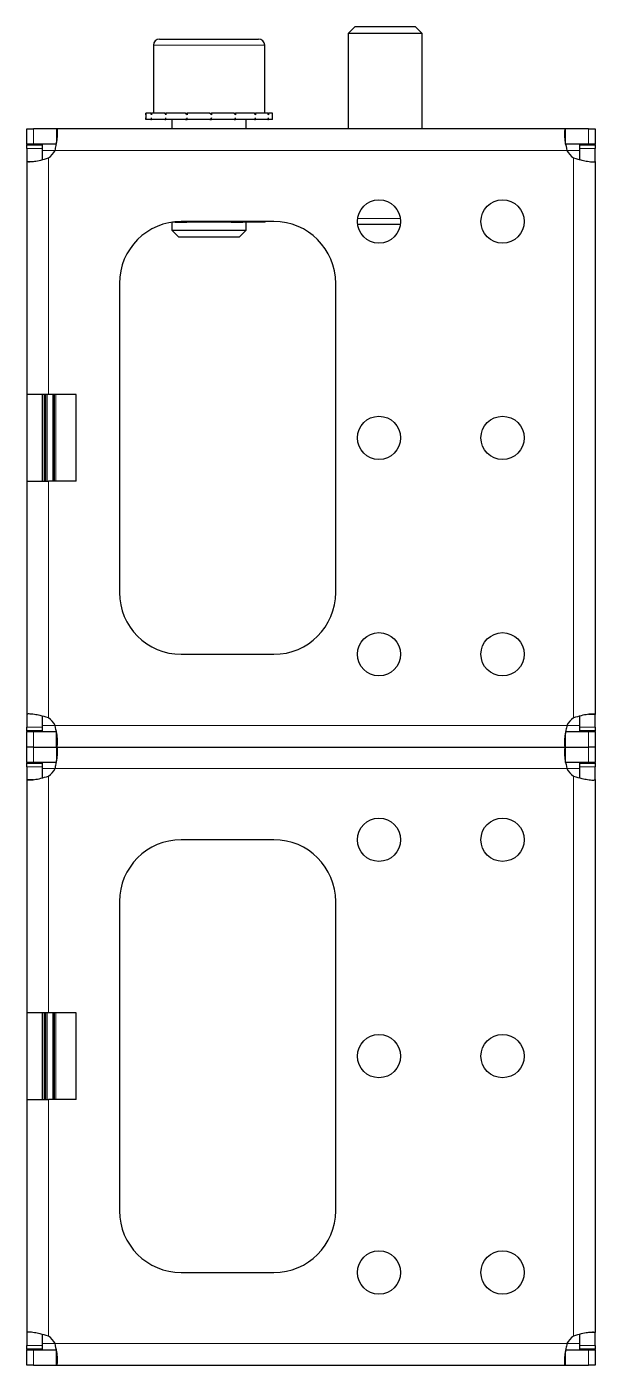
# Model space of a CAD drawing. Header units: millimetres. Extents: x 0 to 3457, y -608 to 599.
# Drawn here: x 3365.5 to 3457.5, y 289.4 to 505.9 of the extents above; entities that cross this region are included whole.
import ezdxf

# ---------------------------------------------------------------- set-up
doc = ezdxf.new("R2010")
doc.units = ezdxf.units.MM

msp = doc.modelspace()

# ---------------------------------------------------------------- linework, layer by layer
at = {"color": 7, "linetype": 'Continuous', "lineweight": 25}
for p, q in [((3418.53, 505.89), (3417.46, 504.82)), ((3417.46, 504.82), (3417.46, 489.39)), ((3429.46, 504.82), (3417.46, 504.82)), ((3428.38, 505.89), (3418.53, 505.89)), ((3429.46, 504.82), (3428.38, 505.89)), ((3429.46, 489.39), (3429.46, 504.82)), ((3385.96, 502.89), (3385.96, 491.89)), ((3386.96, 503.89), (3394.49, 503.89)), ((3394.49, 503.89), (3402.96, 503.89)), ((3403.96, 491.89), (3403.96, 502.89)), ((3384.71, 491.89), (3384.71, 490.89)), ((3384.71, 491.89), (3384.71, 491.64)), ((3385.54, 491.89), (3384.71, 491.89)), ((3384.71, 491.89), (3384.71, 491.89)), ((3385.54, 491.89), (3385.64, 491.89)), ((3385.64, 491.89), (3385.64, 491.64)), ((3387.81, 491.89), (3385.64, 491.89)), ((3387.81, 491.89), (3387.99, 491.89)), ((3387.99, 491.89), (3387.99, 491.64)), ((3391.16, 491.89), (3387.99, 491.89)), ((3391.16, 491.89), (3391.4, 491.89)), ((3391.4, 491.89), (3391.4, 491.64)), ((3395.1, 491.89), (3391.4, 491.89)), ((3395.1, 491.89), (3395.17, 491.89)), ((3395.3, 491.89), (3395.35, 491.89)), ((3395.35, 491.89), (3395.35, 491.64)), ((3399.01, 491.89), (3395.35, 491.89)), ((3399.01, 491.89), (3399.24, 491.89)), ((3399.24, 491.89), (3399.24, 491.64)), ((3402.3, 491.89), (3399.24, 491.89)), ((3402.3, 491.89), (3402.47, 491.89)), ((3402.47, 491.89), (3402.47, 491.64)), ((3404.48, 491.89), (3402.47, 491.89)), ((3404.48, 491.89), (3404.57, 491.89)), ((3404.57, 491.89), (3404.57, 491.64)), ((3405.21, 491.89), (3404.57, 491.89)), ((3405.21, 490.89), (3405.21, 491.89)), ((3365.46, 486.89), (3365.46, 489.39)), ((3365.46, 489.39), (3366.57, 489.39)), ((3370.29, 489.39), (3366.57, 489.39)), ((3452.62, 489.39), (3370.29, 489.39)), ((3370.29, 489.39), (3370.29, 487.18)), ((3384.71, 490.89), (3384.71, 491.14)), ((3385.54, 490.89), (3384.71, 490.89)), ((3384.71, 490.89), (3384.71, 490.89)), ((3385.54, 490.89), (3385.64, 490.89)), ((3385.64, 490.89), (3385.64, 491.14)), ((3387.81, 490.89), (3385.64, 490.89)), ((3387.81, 490.89), (3387.99, 490.89)), ((3387.99, 490.89), (3387.99, 491.14)), ((3391.16, 490.89), (3387.99, 490.89)), ((3388.96, 490.89), (3388.96, 489.39)), ((3391.16, 490.89), (3391.4, 490.89)), ((3391.4, 490.89), (3391.4, 491.14)), ((3395.1, 490.89), (3391.4, 490.89)), ((3395.1, 490.89), (3395.25, 490.89)), ((3395.25, 490.89), (3395.35, 490.89)), ((3395.35, 490.89), (3395.35, 491.14)), ((3399.01, 490.89), (3395.35, 490.89)), ((3399.01, 490.89), (3399.24, 490.89)), ((3399.24, 490.89), (3399.24, 491.14)), ((3402.3, 490.89), (3399.24, 490.89)), ((3400.96, 489.39), (3400.96, 490.89)), ((3402.3, 490.89), (3402.47, 490.89)), ((3402.47, 490.89), (3402.47, 491.14)), ((3404.48, 490.89), (3402.47, 490.89)), ((3404.48, 490.89), (3404.57, 490.89)), ((3404.57, 490.89), (3404.57, 491.14)), ((3405.21, 490.89), (3404.57, 490.89)), ((3452.62, 486.89), (3452.62, 489.39)), ((3456.34, 489.39), (3452.62, 489.39)), ((3456.34, 489.39), (3457.46, 489.39)), ((3457.46, 489.39), (3457.46, 486.89)), ((3366.57, 486.89), (3365.46, 486.89)), ((3365.46, 486.89), (3365.46, 486.79)), ((3365.46, 486.79), (3367.96, 486.79)), ((3365.46, 486.18), (3365.46, 486.79)), ((3365.46, 486.18), (3365.46, 484.12)), ((3370.29, 486.89), (3366.57, 486.89)), ((3367.96, 486.79), (3367.96, 486.18)), ((3367.96, 486.18), (3367.96, 484.36)), ((3456.34, 486.89), (3452.62, 486.89)), ((3454.96, 486.79), (3457.46, 486.79)), ((3454.96, 486.18), (3454.96, 486.79)), ((3454.96, 484.34), (3454.96, 486.18)), ((3457.46, 486.89), (3456.34, 486.89)), ((3457.46, 486.79), (3457.46, 486.89)), ((3457.46, 486.79), (3457.46, 486.18)), ((3457.46, 484.12), (3457.46, 486.18)), ((3365.46, 484.12), (3366.55, 484.12)), ((3365.46, 484.12), (3365.46, 446.39)), ((3457.46, 484.12), (3457.46, 394.67)), ((3388.96, 474.28), (3388.96, 472.97)), ((3389.48, 474.29), (3389.05, 474.29)), ((3389.48, 474.29), (3391.38, 474.29)), ((3405.46, 474.39), (3390.46, 474.39)), ((3391.93, 474.29), (3391.38, 474.29)), ((3397.98, 474.29), (3391.93, 474.29)), ((3398.53, 474.29), (3397.98, 474.29)), ((3398.53, 474.29), (3400.43, 474.29)), ((3403.69, 474.29), (3400.43, 474.29)), ((3400.96, 472.97), (3400.96, 474.29)), ((3403.69, 474.29), (3403.69, 474.39)), ((3403.79, 474.29), (3403.69, 474.29)), ((3403.81, 474.29), (3403.79, 474.29)), ((3403.79, 474.29), (3403.79, 474.29)), ((3388.96, 472.97), (3390.03, 471.89)), ((3388.96, 472.97), (3394.6, 472.97)), ((3394.6, 472.97), (3400.96, 472.97)), ((3399.88, 471.89), (3400.96, 472.97)), ((3425.92, 473.89), (3418.99, 473.89)), ((3390.03, 471.89), (3394.67, 471.89)), ((3394.67, 471.89), (3399.88, 471.89)), ((3380.46, 464.39), (3380.46, 414.39)), ((3415.46, 414.39), (3415.46, 464.39)), ((3368.96, 446.39), (3365.46, 446.39)), ((3365.46, 446.39), (3365.46, 432.39)), ((3367.96, 446.39), (3367.96, 432.39)), ((3373.46, 446.39), (3368.96, 446.39)), ((3373.46, 432.39), (3373.46, 446.39)), ((3365.46, 432.39), (3368.96, 432.39)), ((3365.46, 432.39), (3365.46, 394.67)), ((3373.46, 432.39), (3368.96, 432.39)), ((3390.46, 404.39), (3405.46, 404.39)), ((3365.46, 394.67), (3365.46, 392.6)), ((3367.96, 394.44), (3367.96, 392.6)), ((3454.96, 392.6), (3454.96, 394.42)), ((3457.46, 394.67), (3456.36, 394.67)), ((3457.46, 392.6), (3457.46, 394.67)), ((3365.46, 391.99), (3365.46, 392.6)), ((3367.96, 391.99), (3365.46, 391.99)), ((3365.46, 391.99), (3365.46, 391.89)), ((3365.46, 389.39), (3365.46, 391.89)), ((3365.46, 391.89), (3366.57, 391.89)), ((3366.57, 391.89), (3370.29, 391.89)), ((3367.96, 392.6), (3367.96, 391.99)), ((3370.29, 389.39), (3370.29, 391.89)), ((3452.62, 391.89), (3456.34, 391.89)), ((3454.96, 391.99), (3454.96, 392.6)), ((3457.46, 391.99), (3454.96, 391.99)), ((3456.34, 391.89), (3457.46, 391.89)), ((3457.46, 392.6), (3457.46, 391.99)), ((3457.46, 391.89), (3457.46, 391.99)), ((3457.46, 391.89), (3457.46, 389.39)), ((3452.62, 389.39), (3452.62, 391.61)), ((3366.57, 389.39), (3365.46, 389.39)), ((3365.46, 386.89), (3365.46, 389.39)), ((3366.57, 389.39), (3370.29, 389.39)), ((3370.29, 389.39), (3452.62, 389.39)), ((3370.29, 389.39), (3370.29, 387.18)), ((3452.62, 389.39), (3456.34, 389.39)), ((3452.62, 386.89), (3452.62, 389.39)), ((3457.46, 389.39), (3456.34, 389.39)), ((3457.46, 389.39), (3457.46, 386.89)), ((3366.57, 386.89), (3365.46, 386.89)), ((3365.46, 386.89), (3365.46, 386.79)), ((3365.46, 386.79), (3367.96, 386.79)), ((3365.46, 386.18), (3365.46, 386.79)), ((3365.46, 386.18), (3365.46, 384.12)), ((3370.29, 386.89), (3366.57, 386.89)), ((3367.96, 386.79), (3367.96, 386.18)), ((3367.96, 386.18), (3367.96, 384.36)), ((3456.34, 386.89), (3452.62, 386.89)), ((3454.96, 386.79), (3457.46, 386.79)), ((3454.96, 386.18), (3454.96, 386.79)), ((3454.96, 384.34), (3454.96, 386.18)), ((3457.46, 386.89), (3456.34, 386.89)), ((3457.46, 386.79), (3457.46, 386.89)), ((3457.46, 386.79), (3457.46, 386.18)), ((3457.46, 384.12), (3457.46, 386.18)), ((3365.46, 384.12), (3366.55, 384.12)), ((3365.46, 384.12), (3365.46, 346.39)), ((3457.46, 384.12), (3457.46, 294.67)), ((3405.46, 374.39), (3390.46, 374.39)), ((3380.46, 364.39), (3380.46, 314.39)), ((3415.46, 314.39), (3415.46, 364.39)), ((3368.96, 346.39), (3365.46, 346.39)), ((3365.46, 346.39), (3365.46, 332.39)), ((3367.96, 346.39), (3367.96, 332.39)), ((3373.46, 346.39), (3368.96, 346.39)), ((3373.46, 332.39), (3373.46, 346.39)), ((3365.46, 332.39), (3368.96, 332.39)), ((3365.46, 332.39), (3365.46, 294.67)), ((3373.46, 332.39), (3368.96, 332.39)), ((3390.46, 304.39), (3405.46, 304.39)), ((3365.46, 294.67), (3365.46, 292.6)), ((3457.46, 294.67), (3456.36, 294.67)), ((3457.46, 292.6), (3457.46, 294.67)), ((3365.46, 291.99), (3365.46, 292.6)), ((3367.96, 294.44), (3367.96, 292.6)), ((3367.96, 292.6), (3367.96, 291.99)), ((3454.96, 292.6), (3454.96, 294.42)), ((3454.96, 291.99), (3454.96, 292.6)), ((3457.46, 292.6), (3457.46, 291.99)), ((3367.96, 291.99), (3365.46, 291.99)), ((3365.46, 291.99), (3365.46, 291.89)), ((3365.46, 289.39), (3365.46, 291.89)), ((3365.46, 291.89), (3366.57, 291.89)), ((3366.57, 291.89), (3370.29, 291.89)), ((3370.29, 289.39), (3370.29, 291.89)), ((3452.62, 291.89), (3456.34, 291.89)), ((3452.62, 289.39), (3452.62, 291.61)), ((3457.46, 291.99), (3454.96, 291.99)), ((3456.34, 291.89), (3457.46, 291.89)), ((3457.46, 291.89), (3457.46, 291.99)), ((3457.46, 291.89), (3457.46, 289.39)), ((3366.57, 289.39), (3365.46, 289.39)), ((3366.57, 289.39), (3370.29, 289.39)), ((3370.29, 289.39), (3452.62, 289.39)), ((3452.62, 289.39), (3456.34, 289.39)), ((3457.46, 289.39), (3456.34, 289.39))]:
    msp.add_line(p, q, dxfattribs=at)
at = {"color": 8, "linetype": 'Continuous', "lineweight": 18}
for p, q in [((3394.43, 502.89), (3385.96, 502.89)), ((3403.96, 502.89), (3394.43, 502.89)), ((3366.57, 489.39), (3366.57, 486.89)), ((3456.34, 486.89), (3456.34, 489.39)), ((3367.96, 486.18), (3365.46, 486.18)), ((3367.96, 485.89), (3370.04, 485.89)), ((3370.04, 485.89), (3452.87, 485.89)), ((3452.87, 485.89), (3454.96, 485.89)), ((3457.46, 486.18), (3454.96, 486.18)), ((3368.96, 484.67), (3368.96, 446.39)), ((3453.96, 484.67), (3453.96, 394.11)), ((3391.38, 474.39), (3391.38, 474.29)), ((3391.93, 474.39), (3391.93, 474.29)), ((3397.98, 474.39), (3397.98, 474.29)), ((3398.53, 474.39), (3398.53, 474.29)), ((3418.99, 474.89), (3425.92, 474.89)), ((3368.26, 432.39), (3368.26, 446.39)), ((3368.46, 446.39), (3368.46, 432.39)), ((3368.57, 432.39), (3368.57, 446.39)), ((3368.77, 446.39), (3368.77, 432.39)), ((3369.65, 432.39), (3369.65, 446.39)), ((3369.85, 446.39), (3369.85, 432.39)), ((3369.95, 432.39), (3369.95, 446.39)), ((3370.15, 446.39), (3370.15, 432.39)), ((3368.96, 432.39), (3368.96, 394.11)), ((3365.46, 392.6), (3367.96, 392.6)), ((3366.57, 391.89), (3366.57, 389.39)), ((3370.04, 392.89), (3367.96, 392.89)), ((3370.04, 392.89), (3452.87, 392.89)), ((3454.96, 392.89), (3452.87, 392.89)), ((3454.96, 392.6), (3457.46, 392.6)), ((3456.34, 389.39), (3456.34, 391.89)), ((3366.57, 389.39), (3366.57, 386.89)), ((3456.34, 386.89), (3456.34, 389.39)), ((3367.96, 386.18), (3365.46, 386.18)), ((3367.96, 385.89), (3370.04, 385.89)), ((3370.04, 385.89), (3452.87, 385.89)), ((3452.87, 385.89), (3454.96, 385.89)), ((3457.46, 386.18), (3454.96, 386.18)), ((3368.96, 384.67), (3368.96, 346.39)), ((3453.96, 384.67), (3453.96, 294.11)), ((3368.26, 332.39), (3368.26, 346.39)), ((3368.46, 346.39), (3368.46, 332.39)), ((3368.57, 332.39), (3368.57, 346.39)), ((3368.77, 346.39), (3368.77, 332.39)), ((3369.65, 332.39), (3369.65, 346.39)), ((3369.85, 346.39), (3369.85, 332.39)), ((3369.95, 332.39), (3369.95, 346.39)), ((3370.15, 346.39), (3370.15, 332.39)), ((3368.96, 332.39), (3368.96, 294.11)), ((3365.46, 292.6), (3367.96, 292.6)), ((3370.04, 292.89), (3367.96, 292.89)), ((3370.04, 292.89), (3452.87, 292.89)), ((3454.96, 292.89), (3452.87, 292.89)), ((3454.96, 292.6), (3457.46, 292.6)), ((3366.57, 291.89), (3366.57, 289.39)), ((3456.34, 289.39), (3456.34, 291.89))]:
    msp.add_line(p, q, dxfattribs=at)
at = {"color": 7, "linetype": 'Continuous', "lineweight": 25}
for centre in [(3422.46, 474.39), (3442.46, 474.39), (3422.46, 439.39), (3442.46, 439.39), (3422.46, 404.39), (3442.46, 404.39), (3422.46, 374.39), (3442.46, 374.39), (3422.46, 339.39), (3442.46, 339.39), (3422.46, 304.39), (3442.46, 304.39)]:
    msp.add_circle(centre, 3.5, dxfattribs=at)
for centre, radius, start, end in [((3386.96, 502.89), 1, 90, 180), ((3402.96, 502.89), 1, 0, 90), ((3366.96, 487.54), 3.5, 304.8499, 331.8729), ((3455.96, 487.54), 3.5, 208.1271, 235.1501), ((3390.46, 464.39), 10, 90, 180), ((3405.46, 464.39), 10, 0, 90), ((3390.46, 414.39), 10, 180, 270), ((3405.46, 414.39), 10, 270, 0), ((3366.96, 391.24), 3.5, 28.1271, 55.1501), ((3455.96, 391.24), 3.5, 124.8499, 151.8729), ((3366.96, 387.54), 3.5, 304.8499, 331.8729), ((3455.96, 387.54), 3.5, 208.1271, 235.1501), ((3390.46, 364.39), 10, 90, 180), ((3405.46, 364.39), 10, 0, 90), ((3390.46, 314.39), 10, 180, 270), ((3405.46, 314.39), 10, 270, 0), ((3366.96, 291.24), 3.5, 28.1271, 55.1501), ((3455.96, 291.24), 3.5, 124.8499, 151.8729)]:
    msp.add_arc(centre, radius, start, end, dxfattribs=at)
for points, knots in [([(3384.71, 491.64), (3384.71, 491.68), (3384.71, 491.75), (3384.71, 491.83), (3384.71, 491.87), (3384.71, 491.89)], [0, 0, 0, 0, 0.499981, 0.749988, 1, 1, 1, 1]), ([(3385.64, 491.64), (3385.63, 491.68), (3385.6, 491.75), (3385.57, 491.83), (3385.55, 491.87), (3385.54, 491.89)], [0, 0, 0, 0, 0.499981, 0.749988, 1, 1, 1, 1]), ([(3387.99, 491.64), (3387.96, 491.68), (3387.91, 491.75), (3387.85, 491.83), (3387.82, 491.87), (3387.81, 491.89)], [0, 0, 0, 0, 0.499981, 0.749988, 1, 1, 1, 1]), ([(3391.4, 491.64), (3391.36, 491.68), (3391.3, 491.75), (3391.22, 491.83), (3391.18, 491.87), (3391.16, 491.89)], [0, 0, 0, 0, 0.499981, 0.749988, 1, 1, 1, 1]), ([(3395.35, 491.64), (3395.3, 491.68), (3395.24, 491.75), (3395.16, 491.83), (3395.12, 491.87), (3395.1, 491.89)], [0, 0, 0, 0, 0.4999808, 0.7499881, 1, 1, 1, 1]), ([(3395.35, 491.64), (3395.33, 491.71), (3395.3, 491.84), (3395.26, 491.88), (3395.25, 491.89)], [0, 0, 0, 0, 0.561794, 1, 1, 1, 1]), ([(3399.24, 491.64), (3399.2, 491.68), (3399.14, 491.75), (3399.07, 491.83), (3399.03, 491.87), (3399.01, 491.89)], [0, 0, 0, 0, 0.499981, 0.749988, 1, 1, 1, 1]), ([(3402.47, 491.64), (3402.45, 491.68), (3402.4, 491.75), (3402.35, 491.83), (3402.32, 491.87), (3402.3, 491.89)], [0, 0, 0, 0, 0.499981, 0.749988, 1, 1, 1, 1]), ([(3404.57, 491.64), (3404.55, 491.68), (3404.53, 491.75), (3404.5, 491.83), (3404.49, 491.87), (3404.48, 491.89)], [0, 0, 0, 0, 0.499981, 0.749988, 1, 1, 1, 1]), ([(3370.04, 485.89), (3370.1, 486.15), (3370.2, 486.64), (3370.34, 487.46), (3370.44, 488.17), (3370.46, 488.74), (3370.44, 489.1), (3370.39, 489.34), (3370.32, 489.37), (3370.29, 489.39)], [0, 0, 0, 0, 0.1440667, 0.2712756, 0.4749075, 0.5979974, 0.7263376, 0.8602454, 1, 1, 1, 1]), ([(3384.71, 490.89), (3384.71, 490.91), (3384.71, 490.95), (3384.71, 491.04), (3384.71, 491.1), (3384.71, 491.14)], [0, 0, 0, 0, 0.25014, 0.50028, 1, 1, 1, 1]), ([(3385.54, 490.89), (3385.55, 490.91), (3385.57, 490.95), (3385.6, 491.04), (3385.63, 491.1), (3385.64, 491.14)], [0, 0, 0, 0, 0.25014, 0.50028, 1, 1, 1, 1]), ([(3387.81, 490.89), (3387.82, 490.91), (3387.85, 490.95), (3387.91, 491.04), (3387.96, 491.1), (3387.99, 491.14)], [0, 0, 0, 0, 0.25014, 0.50028, 1, 1, 1, 1]), ([(3391.16, 490.89), (3391.18, 490.91), (3391.22, 490.95), (3391.3, 491.04), (3391.36, 491.1), (3391.4, 491.14)], [0, 0, 0, 0, 0.25014, 0.50028, 1, 1, 1, 1]), ([(3395.1, 490.89), (3395.12, 490.91), (3395.16, 490.95), (3395.24, 491.04), (3395.3, 491.1), (3395.35, 491.14)], [0, 0, 0, 0, 0.2501401, 0.5002802, 1, 1, 1, 1]), ([(3395.35, 491.14), (3395.33, 491.07), (3395.3, 490.94), (3395.26, 490.91), (3395.25, 490.89)], [0, 0, 0, 0, 0.561794, 1, 1, 1, 1]), ([(3399.01, 490.89), (3399.03, 490.91), (3399.07, 490.95), (3399.14, 491.04), (3399.2, 491.1), (3399.24, 491.14)], [0, 0, 0, 0, 0.2501401, 0.5002802, 1, 1, 1, 1]), ([(3402.3, 490.89), (3402.32, 490.91), (3402.35, 490.95), (3402.4, 491.04), (3402.45, 491.1), (3402.47, 491.14)], [0, 0, 0, 0, 0.25014, 0.50028, 1, 1, 1, 1]), ([(3404.48, 490.89), (3404.49, 490.91), (3404.5, 490.95), (3404.53, 491.04), (3404.55, 491.1), (3404.57, 491.14)], [0, 0, 0, 0, 0.25014, 0.50028, 1, 1, 1, 1]), ([(3452.62, 489.39), (3452.59, 489.37), (3452.54, 489.33), (3452.47, 488.98), (3452.45, 488.31), (3452.58, 487.2), (3452.77, 486.34), (3452.87, 485.89)], [0, 0, 0, 0, 0.16069, 0.3013121, 0.5219513, 0.7535732, 1, 1, 1, 1]), ([(3365.46, 484.12), (3365.48, 484.1), (3365.53, 484.07), (3365.93, 484.06), (3366.64, 484.1), (3367.74, 484.31), (3368.54, 484.55), (3368.96, 484.67)], [0, 0, 0, 0, 0.17084, 0.319217, 0.548103, 0.767822, 1, 1, 1, 1]), ([(3453.96, 484.67), (3454.41, 484.54), (3455.22, 484.33), (3456.13, 484.13), (3456.72, 484.06), (3457.12, 484.04), (3457.4, 484.06), (3457.44, 484.1), (3457.46, 484.12)], [0, 0, 0, 0, 0.254149, 0.448213, 0.574908, 0.708872, 0.850468, 1, 1, 1, 1]), ([(3400.71, 474.39), (3400.69, 474.37), (3400.64, 474.31), (3400.53, 474.29), (3400.45, 474.29), (3400.43, 474.29)], [0, 0, 0, 0, 0.319957, 0.82406, 1, 1, 1, 1]), ([(3404.17, 474.39), (3404.12, 474.37), (3404.02, 474.32), (3403.9, 474.3), (3403.83, 474.3), (3403.81, 474.29)], [0, 0, 0, 0, 0.34226, 0.7273166, 1, 1, 1, 1]), ([(3368.96, 394.11), (3368.5, 394.24), (3367.69, 394.46), (3366.78, 394.65), (3366.19, 394.72), (3365.79, 394.74), (3365.51, 394.73), (3365.47, 394.69), (3365.46, 394.67)], [0, 0, 0, 0, 0.254149, 0.448213, 0.574908, 0.708872, 0.850468, 1, 1, 1, 1]), ([(3457.46, 394.67), (3457.43, 394.68), (3457.38, 394.71), (3456.99, 394.72), (3456.27, 394.68), (3455.18, 394.47), (3454.37, 394.23), (3453.96, 394.11)], [0, 0, 0, 0, 0.17084, 0.319217, 0.548103, 0.767822, 1, 1, 1, 1]), ([(3370.29, 389.39), (3370.32, 389.41), (3370.37, 389.45), (3370.44, 389.81), (3370.47, 390.47), (3370.33, 391.58), (3370.14, 392.45), (3370.04, 392.89)], [0, 0, 0, 0, 0.16069, 0.3013121, 0.5219513, 0.7535732, 1, 1, 1, 1]), ([(3452.87, 392.89), (3452.82, 392.63), (3452.72, 392.14), (3452.57, 391.32), (3452.47, 390.61), (3452.45, 390.05), (3452.47, 389.69), (3452.53, 389.44), (3452.59, 389.41), (3452.62, 389.39)], [0, 0, 0, 0, 0.144067, 0.271276, 0.474907, 0.597997, 0.726338, 0.860245, 1, 1, 1, 1]), ([(3370.04, 385.89), (3370.1, 386.15), (3370.2, 386.64), (3370.34, 387.46), (3370.44, 388.17), (3370.46, 388.74), (3370.44, 389.1), (3370.39, 389.34), (3370.32, 389.37), (3370.29, 389.39)], [0, 0, 0, 0, 0.1440667, 0.2712756, 0.4749075, 0.5979974, 0.7263376, 0.8602454, 1, 1, 1, 1]), ([(3452.62, 389.39), (3452.59, 389.37), (3452.54, 389.33), (3452.47, 388.98), (3452.45, 388.31), (3452.58, 387.2), (3452.77, 386.34), (3452.87, 385.89)], [0, 0, 0, 0, 0.16069, 0.301312, 0.521951, 0.753573, 1, 1, 1, 1]), ([(3365.46, 384.12), (3365.48, 384.1), (3365.53, 384.07), (3365.93, 384.06), (3366.64, 384.1), (3367.74, 384.31), (3368.54, 384.55), (3368.96, 384.67)], [0, 0, 0, 0, 0.1708405, 0.3192172, 0.5481031, 0.7678223, 1, 1, 1, 1]), ([(3453.96, 384.67), (3454.41, 384.54), (3455.22, 384.33), (3456.13, 384.13), (3456.72, 384.06), (3457.12, 384.04), (3457.4, 384.06), (3457.44, 384.1), (3457.46, 384.12)], [0, 0, 0, 0, 0.254149, 0.448213, 0.574908, 0.708872, 0.850468, 1, 1, 1, 1]), ([(3368.96, 294.11), (3368.5, 294.24), (3367.69, 294.46), (3366.78, 294.65), (3366.19, 294.72), (3365.79, 294.74), (3365.51, 294.73), (3365.47, 294.69), (3365.46, 294.67)], [0, 0, 0, 0, 0.254149, 0.448213, 0.574908, 0.708872, 0.850468, 1, 1, 1, 1]), ([(3457.46, 294.67), (3457.43, 294.68), (3457.38, 294.71), (3456.99, 294.72), (3456.27, 294.68), (3455.18, 294.47), (3454.37, 294.23), (3453.96, 294.11)], [0, 0, 0, 0, 0.17084, 0.319217, 0.548103, 0.767822, 1, 1, 1, 1]), ([(3370.29, 289.39), (3370.32, 289.41), (3370.37, 289.45), (3370.44, 289.81), (3370.47, 290.47), (3370.33, 291.58), (3370.14, 292.45), (3370.04, 292.89)], [0, 0, 0, 0, 0.16069, 0.301312, 0.521951, 0.753573, 1, 1, 1, 1]), ([(3452.87, 292.89), (3452.82, 292.63), (3452.72, 292.14), (3452.57, 291.32), (3452.47, 290.61), (3452.45, 290.05), (3452.47, 289.69), (3452.53, 289.44), (3452.59, 289.41), (3452.62, 289.39)], [0, 0, 0, 0, 0.144067, 0.271276, 0.474907, 0.597997, 0.726338, 0.860245, 1, 1, 1, 1])]:
    msp.add_open_spline(points, degree=3, knots=knots, dxfattribs=at)

doc.saveas('drawing.dxf')
